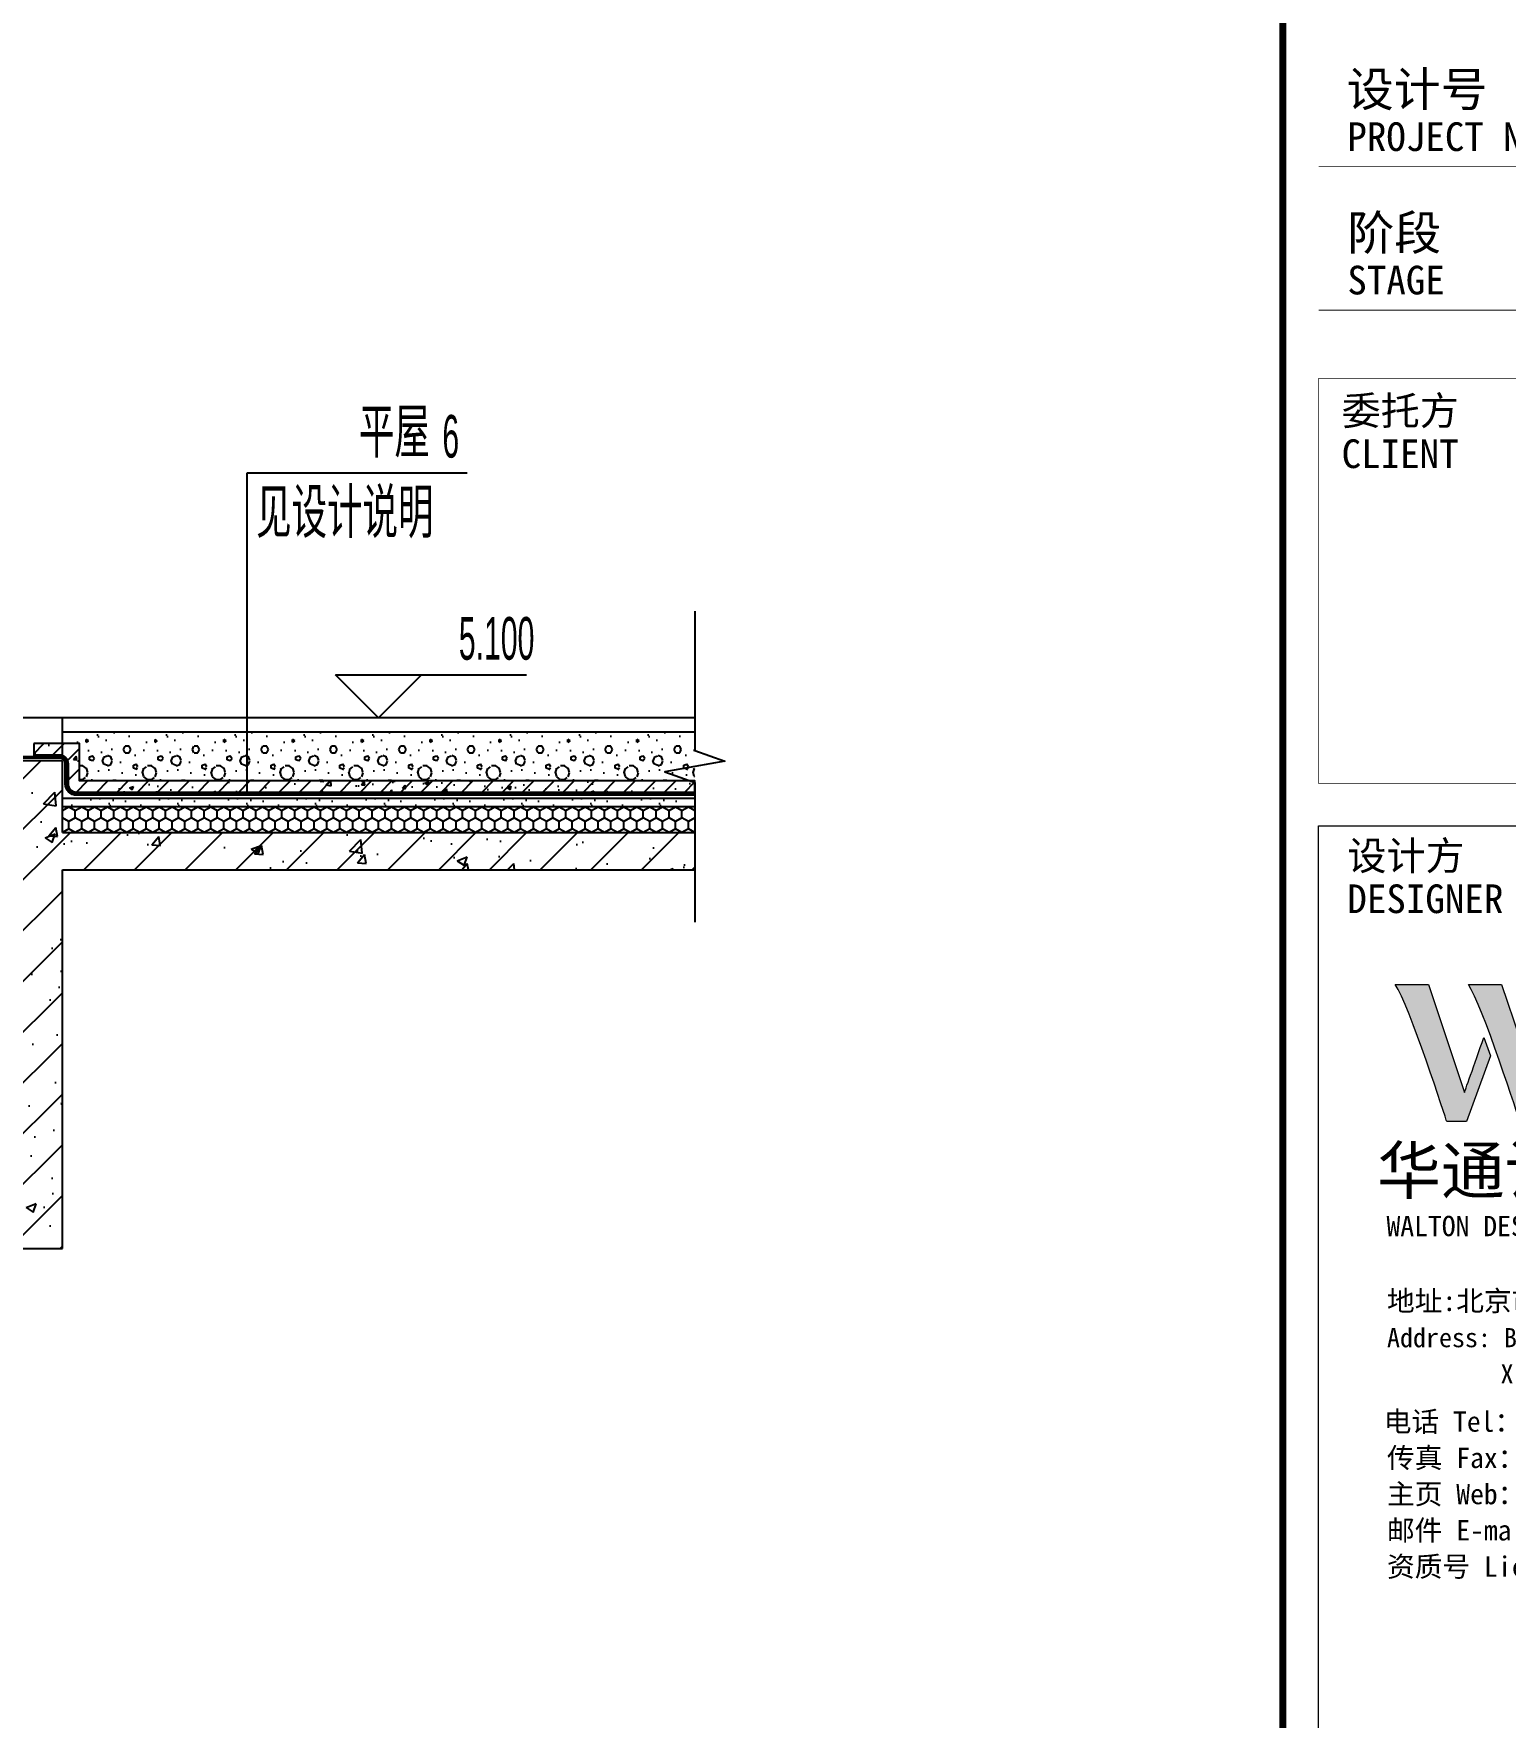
# Model space of a CAD drawing. Extents: x -26219 to 315419, y -160410 to -120810.
# Drawn here: x 223212 to 228344, y -138425 to -132555 of the extents above; entities that cross this region are included whole.
import ezdxf
from ezdxf.enums import TextEntityAlignment as Align
from ezdxf.xclip import XClip

# ---------------------------------------------------------------- set-up
doc = ezdxf.new("R2010")
doc.units = 0
doc.header["$LTSCALE"] = 1000
doc.header["$MEASUREMENT"] = 0
doc.header["$XCLIPFRAME"] = 0
doc.linetypes.add('14#楼幕墙$0$DASH', pattern=[0.35, 0.25, -0.1])
for name, color, linetype in [('01-标注_标高', 200, 'Continuous'), ('01-标注_符号', 200, 'Continuous'), ('02-TEXT_标注', 130, 'Continuous'), ('05-填充_天正', 26, 'Continuous'), ('104-13#14# B1核心筒$0$05-填充_天正', 26, 'Continuous'), ('104-13#14# B1核心筒$0$A-E_楼梯', 171, 'Continuous'), ('104-13#14# B1核心筒$0$A_STR-砼墙', 51, 'Continuous'), ('A-SUR_保温', 222, 'Continuous'), ('A_STR-砼墙', 51, 'Continuous'), ('A_STR-砼柱', 51, 'Continuous'), ('S_FLOOR', 2, 'Continuous'), ('S_SURFACE', 6, 'Continuous')]:
    doc.layers.add(name, color=color, linetype=linetype)
doc.layers.add('B1幕墙$0$04-不打印_辅助线', color=165, linetype='Continuous', plot=False)
doc.styles.add('_TCH_DIM', font='ros.shx', dxfattribs={"width": 0.75, "bigfont": 'jd.shx'})
doc.styles.add('图签信息$0$hwxh', font='STXIHEI_0.TTF')
doc.styles.add('图签信息$0$华文细黑', font='STXIHEI_0.TTF', dxfattribs={"height": 10})
pattern_1 = [(45, (0, 0), (-88.38835, 88.38835), []), (50, (0, 0), (358.6301, -31.37607), [37.5, -412.5]), (355, (0, 0), (-69.37567, 376.09607), [30, -330]), (100.4514, (29.9, -2.6), (289.2547, 344.71977), [31.8701, -350.57106]), (46.1842, (0, 100), (533.6205, -82.7595), [56.25, -618.75]), (96.6356, (44.47, 93.1), (467.3314, 487.0589), [47.8051, -525.8565]), (351.1842, (0, 100), (467.331, 487.0593), [45, -495]), (21, (50, 75), (298.45353, -201.30945), [37.5, -412.5]), (326, (50, 75), (121.65767, 362.575), [30, -330]), (71.4514, (74.87, 58.22), (420.1113, 161.26525), [31.8701, -350.57106]), (37.5, (0, 0), (6.07993, 166.44693), [0, -326, 0, -335, 0, -331.25]), (7.5, (0, 0), (131.53477, 197.20586), [0, -191, 0, -318.5, 0, -126.25]), (327.5, (-111.5, 0), (266.91122, -11.277436), [0, -125, 0, -390, 0, -517.5]), (317.5, (-161.5, 0), (291.59308, 50.0525), [0, -162.5, 0, -259, 0, -367.5])]

# ---------------------------------------------------------------- blocks, each defined once
blk = doc.blocks.new('B1幕墙')
at = {"layer": 'B1幕墙$0$04-不打印_辅助线'}
blk.add_lwpolyline([(-19723.4, 110825.4), (-17951.5, 111952.4), (-14731.3, 106889.8), (-10015.2, 109889.5), (-6726.5, 109889.5), (-6726.5, 107689.5), (-6591.5, 107689.5), (-6591.5, 96729.1), (-3286.4, 91533.1), (-3400.3, 91460.7), (-609.5, 87073), (-44109.9, 59403.8), (-49479.8, 60532), (-116340.3, 165647.4), (-95570, 173811.9), (-95423.7, 173439.7), (-115742.4, 165452.7), (-49232.7, 60888.9), (-44187.1, 59828.8), (-1077.3, 87249.5), (-3868.2, 91637.2), (-3501.1, 91870.6)], dxfattribs=at)
blk = doc.blocks.new('104-13#14# B1核心筒')
at = {"layer": '104-13#14# B1核心筒$0$05-填充_天正', "linetype": 'Continuous'}
h = blk.add_hatch(dxfattribs=at)
h.set_pattern_fill('钢筋混凝土', color=256, scale=150, style=0)
h.set_pattern_definition([(45, (0, 0), (-265.16504, 265.16504), []), (50, (0, 0), (1075.8903, -94.128), [112.5, -1237.5]), (355, (0, 0), (-208.127, 1128.288), [90, -990]), (100.4514, (89.7, -7.8), (867.764, 1034.159), [95.61, -1051.713]), (46.1842, (0, 300), (1600.862, -248.279), [168.75, -1856.25]), (96.6356, (133.4, 279.3), (1401.994, 1461.177), [143.415, -1577.57]), (351.1842, (0, 300), (1401.993, 1461.178), [135, -1485]), (21, (150, 225), (895.3606, -603.9283), [112.5, -1237.5]), (326, (150, 225), (364.973, 1087.725), [90, -990]), (71.4514, (224.6, 174.7), (1260.334, 483.796), [95.61, -1051.713]), (37.5, (0, 0), (18.2398, 499.3408), [0, -978, 0, -1005, 0, -993.75]), (7.5, (0, 0), (394.6043, 591.6176), [0, -573, 0, -955.5, 0, -378.75]), (327.5, (-334.5, 0), (800.7337, -33.8323), [0, -375, 0, -1170, 0, -1552.5]), (317.5, (-484.5, 0), (874.7793, 150.1575), [0, -487.5, 0, -777, 0, -1102.5])])
h.paths.add_polyline_path([(170650, -1200), (170650, -800), (132700, -800), (132700, -1200)])
at = {"layer": '104-13#14# B1核心筒$0$A_STR-砼墙', "linetype": 'Continuous'}
for p, q in [((170650, -800), (132700, -800)), ((170650, -1200), (132700, -1200))]:
    blk.add_line(p, q, dxfattribs=at)
at = {"layer": '104-13#14# B1核心筒$0$A-E_楼梯', "rotation": 57.54087654752239}
blk.add_blockref('B1幕墙', (289197.1, 8062.4), dxfattribs=at)
blk = doc.blocks.new('图框-A1+1-4')
at = {"const_width": 0.5}
blk.add_lwpolyline([(976, 584), (25, 584), (25, 10), (976, 10)], close=True, dxfattribs=at)
blk = doc.blocks.new('图签信息$0$logo2')
h = blk.add_hatch(color=7)
h.paths.add_polyline_path([(19.021, -7.36), (15.845, -7.36), (15.845, -3.972), (18.974, -3.972), (18.974, -4.243), (16.461, -4.243), (16.461, -5.448), (18.811, -5.448), (18.811, -5.686), (16.474, -5.686), (16.474, -7.116), (19.021, -7.116)])
edge = h.paths.add_edge_path()
edge.add_spline(control_points=[(15.259, -4.206), (15.259, -4.206), (15.127, -4.646), (15.127, -4.646), (15.127, -4.646), (14.62, -4.101), (13.734, -4.101), (13.035, -4.101), (12.071, -4.537), (12.076, -5.621), (12.08, -6.488), (12.766, -7.164), (13.734, -7.168), (14.656, -7.172), (15.227, -6.68), (15.227, -6.68), (15.227, -6.68), (15.164, -7.108), (15.164, -7.108), (13.632, -7.703), (11.417, -7.291), (11.411, -5.643), (11.404, -3.721), (14.157, -3.665), (15.259, -4.206)], knot_values=[0, 0, 0, 0, 1, 1, 1, 2, 2, 2, 3, 3, 3, 4, 4, 4, 5, 5, 5, 6, 6, 6, 7, 7, 7, 8, 8, 8, 8], degree=3, periodic=0)
edge = h.paths.add_edge_path(flags=16)
edge.add_spline(control_points=[(10.229, -5.566), (10.229, -5.16), (10.12, -4.83), (9.897, -4.576), (9.63, -4.273), (9.228, -4.122), (8.69, -4.122), (8.69, -4.122), (7.638, -4.122), (7.638, -4.122), (7.638, -4.122), (7.638, -7.098), (7.638, -7.098), (7.638, -7.098), (8.663, -7.098), (8.663, -7.098), (9.133, -7.098), (9.519, -6.934), (9.823, -6.604), (10.095, -6.309), (10.229, -5.964), (10.229, -5.566)], knot_values=[0, 0, 0, 0, 1, 1, 1, 2, 2, 2, 3, 3, 3, 4, 4, 4, 5, 5, 5, 6, 6, 6, 7, 7, 7, 7], degree=3, periodic=0)
edge = h.paths.add_edge_path()
edge.add_spline(control_points=[(10.919, -5.505), (10.919, -5.962), (10.725, -6.366), (10.336, -6.719), (9.92, -7.098), (9.414, -7.288), (8.817, -7.288), (8.817, -7.288), (7.028, -7.288), (7.028, -7.288), (7.028, -7.288), (7.028, -3.925), (7.028, -3.925), (7.028, -3.925), (9.095, -3.925), (9.095, -3.925), (9.593, -3.925), (10.015, -4.063), (10.363, -4.34), (10.733, -4.637), (10.919, -5.026), (10.919, -5.505)], knot_values=[0, 0, 0, 0, 1, 1, 1, 2, 2, 2, 3, 3, 3, 4, 4, 4, 5, 5, 5, 6, 6, 6, 7, 7, 7, 7], degree=3, periodic=0)
at = {"lineweight": 0}
blk.add_lwpolyline([(19.021, -7.36), (15.845, -7.36), (15.845, -3.972), (18.974, -3.972), (18.974, -4.243), (16.461, -4.243), (16.461, -5.448), (18.811, -5.448), (18.811, -5.686), (16.474, -5.686), (16.474, -7.116), (19.021, -7.116), (19.021, -7.36)], dxfattribs=at)
for points, knots in [([(15.259, -4.206), (15.259, -4.206), (15.127, -4.646), (15.127, -4.646), (15.127, -4.646), (14.62, -4.101), (13.734, -4.101), (13.035, -4.101), (12.071, -4.537), (12.076, -5.621), (12.08, -6.488), (12.766, -7.164), (13.734, -7.168), (14.656, -7.172), (15.227, -6.68), (15.227, -6.68), (15.227, -6.68), (15.164, -7.108), (15.164, -7.108), (13.632, -7.703), (11.417, -7.291), (11.411, -5.643), (11.404, -3.721), (14.157, -3.665), (15.259, -4.206)], [0, 0, 0, 0, 1, 1, 1, 2, 2, 2, 3, 3, 3, 4, 4, 4, 5, 5, 5, 6, 6, 6, 7, 7, 7, 8, 8, 8, 8]), ([(10.919, -5.505), (10.919, -5.962), (10.725, -6.366), (10.336, -6.719), (9.92, -7.098), (9.414, -7.288), (8.817, -7.288), (8.817, -7.288), (7.028, -7.288), (7.028, -7.288), (7.028, -7.288), (7.028, -3.925), (7.028, -3.925), (7.028, -3.925), (9.095, -3.925), (9.095, -3.925), (9.593, -3.925), (10.015, -4.063), (10.363, -4.34), (10.733, -4.637), (10.919, -5.026), (10.919, -5.505)], [0, 0, 0, 0, 1, 1, 1, 2, 2, 2, 3, 3, 3, 4, 4, 4, 5, 5, 5, 6, 6, 6, 7, 7, 7, 7]), ([(10.229, -5.566), (10.229, -5.16), (10.12, -4.83), (9.897, -4.576), (9.63, -4.273), (9.228, -4.122), (8.69, -4.122), (8.69, -4.122), (7.638, -4.122), (7.638, -4.122), (7.638, -4.122), (7.638, -7.098), (7.638, -7.098), (7.638, -7.098), (8.663, -7.098), (8.663, -7.098), (9.133, -7.098), (9.519, -6.934), (9.823, -6.604), (10.095, -6.309), (10.229, -5.964), (10.229, -5.566)], [0, 0, 0, 0, 1, 1, 1, 2, 2, 2, 3, 3, 3, 4, 4, 4, 5, 5, 5, 6, 6, 6, 7, 7, 7, 7])]:
    blk.add_open_spline(points, degree=3, knots=knots, dxfattribs=at)
blk = doc.blocks.new('图签信息$0$logo1')
h = blk.add_hatch(color=8)
edge = h.paths.add_edge_path()
edge.add_spline(control_points=[(3.863, -5.205), (3.635, -5.88), (3.386, -6.562), (3.386, -6.562), (3.386, -6.562), (2.503, -3.908), (2.503, -3.908), (2.503, -3.908), (1.802, -3.905), (1.687, -3.908), (2.021, -4.386), (2.952, -7.271), (2.952, -7.271), (2.952, -7.271), (3.437, -7.271), (3.437, -7.271), (3.437, -7.271), (4.032, -5.659), (4.032, -5.659), (4.032, -5.659), (3.863, -5.205), (3.863, -5.205)], knot_values=[0, 0, 0, 0, 1, 1, 1, 2, 2, 2, 3, 3, 3, 4, 4, 4, 5, 5, 5, 6, 6, 6, 7, 7, 7, 7], degree=3, periodic=0)
h = blk.add_hatch(color=7)
edge = h.paths.add_edge_path()
edge.add_spline(control_points=[(6.038, -3.908), (6.09, -4.101), (5.198, -6.562), (5.198, -6.562), (5.198, -6.562), (4.302, -3.908), (4.302, -3.908), (4.302, -3.908), (3.6, -3.905), (3.486, -3.908), (3.821, -4.386), (4.751, -7.271), (4.751, -7.271), (4.751, -7.271), (5.236, -7.271), (5.236, -7.271), (5.236, -7.271), (6.333, -4.3), (6.333, -4.3), (6.333, -4.3), (6.482, -3.908), (6.482, -3.908), (6.482, -3.908), (6.214, -3.914), (6.038, -3.908)], knot_values=[0, 0, 0, 0, 1, 1, 1, 2, 2, 2, 3, 3, 3, 4, 4, 4, 5, 5, 5, 6, 6, 6, 7, 7, 7, 8, 8, 8, 8], degree=3, periodic=0)
at = {"color": 8, "lineweight": 0}
blk.add_open_spline([(3.863, -5.205), (3.635, -5.88), (3.386, -6.562), (3.386, -6.562), (3.386, -6.562), (2.503, -3.908), (2.503, -3.908), (2.503, -3.908), (1.802, -3.905), (1.687, -3.908), (2.021, -4.386), (2.952, -7.271), (2.952, -7.271), (2.952, -7.271), (3.437, -7.271), (3.437, -7.271), (3.437, -7.271), (4.032, -5.659), (4.032, -5.659), (4.032, -5.659), (3.863, -5.205), (3.863, -5.205)], degree=3, knots=[0, 0, 0, 0, 1, 1, 1, 2, 2, 2, 3, 3, 3, 4, 4, 4, 5, 5, 5, 6, 6, 6, 7, 7, 7, 7], dxfattribs=at)
at = {"lineweight": 0}
blk.add_open_spline([(6.038, -3.908), (6.09, -4.101), (5.198, -6.562), (5.198, -6.562), (5.198, -6.562), (4.302, -3.908), (4.302, -3.908), (4.302, -3.908), (3.6, -3.905), (3.486, -3.908), (3.821, -4.386), (4.751, -7.271), (4.751, -7.271), (4.751, -7.271), (5.236, -7.271), (5.236, -7.271), (5.236, -7.271), (6.333, -4.3), (6.333, -4.3), (6.333, -4.3), (6.482, -3.908), (6.482, -3.908), (6.482, -3.908), (6.214, -3.914), (6.038, -3.908)], degree=3, knots=[0, 0, 0, 0, 1, 1, 1, 2, 2, 2, 3, 3, 3, 4, 4, 4, 5, 5, 5, 6, 6, 6, 7, 7, 7, 8, 8, 8, 8], dxfattribs=at)
blk.add_blockref('图签信息$0$logo2', (0, 0))
blk = doc.blocks.new('图签信息$0$时间-logo')
at = {"layer": 'Defpoints', "lineweight": 0}
blk.add_lwpolyline([(0, -23.457), (-21.166, -23.457), (-21.166, 0), (0, 0), (0, -23.457)], dxfattribs=at)
blk.add_blockref('图签信息$0$logo1', (-20.967, 0))
at = {"style": '图签信息$0$hwxh'}
for s, height, p in [('华通设计顾问工程有限公司 ', 1.15, (-19.726, -9.054)), ('WALTON DESIGN & CONSULTING ENGINEERING CO., LTD.', 0.5, (-19.497, -10.096)), ('地址:北京市西城区西直门南小街135号西派国际3号楼 100035', 0.5, (-19.485, -11.936)), ('Address: Building No.3 C-Park, No.135 Xizhimen South Street, ', 0.47, (-19.485, -12.827)), ('Xicheng District, Beijing 100035, China ', 0.47, (-16.691, -13.718)), ('电话 Tel：                        （8610）83957395 ', 0.5, (-19.564, -14.906)), ('传真 Fax：                      （8610）83957590 ', 0.5, (-19.485, -15.798)), ('主页 Web：                      www.WDCE.com ', 0.5, (-19.485, -16.689)), ('邮件 E-mail：                    office@WDCE.com ', 0.5, (-19.485, -17.58)), ('资质号 Licence No.：    建筑甲级 A111010265 ', 0.5, (-19.485, -18.472)), ('   规划甲级 101195', 0.5, (-12.602, -19.363))]:
    blk.add_text(s, height=height, dxfattribs=at).set_placement(p)
blk = doc.blocks.new('图签信息')
at = {"const_width": 0.5}
blk.add_lwpolyline([(-65, 0), (0, 0), (0, 500.5), (-65, 500.5)], close=True, dxfattribs=at)
at = {"const_width": 0.05}
for points in [[(-62.5, 450.87), (-2.5, 450.87)], [(-62.5, 440.87), (-2.5, 440.87)], [(-2.5, 407.85), (-2.5, 436.12), (-62.5, 436.12), (-62.5, 407.85)], [(-62.5, 407.85), (-2.5, 407.85)], [(-62.5, 404.92), (-62.5, 227.83)], [(-62.5, 404.92), (-2.5, 404.92)]]:
    blk.add_lwpolyline(points, dxfattribs=at)
at = {"ltscale": 0.001, "xscale": 2.834689937531525, "yscale": 2.834689937531525, "zscale": 2.834689937531525}
blk.add_blockref('图签信息$0$时间-logo', (-2.5, 404.92), dxfattribs=at)
at = {"style": '图签信息$0$华文细黑'}
for s, height, p in [('设计号', 2.4, (-60.54, 457.48)), ('PROJECT NO.', 2, (-60.5, 453.97)), ('阶段', 2.4, (-60.5, 447.47)), ('STAGE', 2, (-60.5, 443.97)), ('委托方', 2, (-60.9, 434.86)), ('CLIENT', 2, (-60.9, 431.86)), ('设计方', 2, (-60.5, 403.83)), ('DESIGNER', 2, (-60.5, 400.83))]:
    blk.add_text(s, height=height, dxfattribs=at).set_placement(p, align=Align.TOP_LEFT)
blk = doc.blocks.new('图签-A1')
at = {"color": 2}
blk.add_blockref('图签信息', (0, 0), dxfattribs=at)
blk = doc.blocks.new('$LinePat$聚苯板')
at = {"color": 0}
for p, q in [((14.8, -8.6), (0, 0)), ((29.7, 0), (14.8, -8.6)), ((14.8, -25.7), (0, -34.3)), ((0, -34.3), (0, -51.4)), ((14.8, -8.6), (14.8, -25.7)), ((29.7, -34.3), (14.8, -25.7)), ((0, -51.4), (14.8, -60)), ((14.8, -60), (29.7, -51.4))]:
    blk.add_line(p, q, dxfattribs=at)

msp = doc.modelspace()

# ---------------------------------------------------------------- hatches: boundary and pattern name
at = {"layer": '05-填充_天正'}
h = msp.add_hatch(dxfattribs=at)
h.set_pattern_fill('钢筋混凝土', color=256, scale=20, style=0)
h.set_pattern_definition([(45, (69680.31, 13196.313), (-35.355339, 35.355339), []), (50, (69680.31, 13196.31), (143.452037, -12.55043), [15, -165]), (355, (69680.31, 13196.31), (-27.75027, 150.43843), [12, -132]), (100.4514, (69692.27, 13195.27), (115.70188, 137.88791), [12.74804, -140.22842]), (46.1842, (69680.31, 13236.31), (213.44821, -33.1038), [22.5, -247.5]), (96.6356, (69698.1, 13233.55), (186.93254, 194.82357), [19.12206, -210.3426]), (351.1842, (69680.31, 13236.31), (186.9324, 194.82372), [18, -198]), (21, (69700.31, 13226.31), (119.38141, -80.52378), [15, -165]), (326, (69700.31, 13226.31), (48.66307, 145.03001), [12, -132]), (71.4514, (69710.26, 13219.6), (168.04453, 64.5061), [12.74804, -140.22842]), (37.5, (69680.31, 13196.313), (2.431971, 66.578771), [0, -130.4, 0, -134, 0, -132.5]), (7.5, (69680.31, 13196.31), (52.613907, 78.882342), [0, -76.4, 0, -127.4, 0, -50.5]), (327.5, (69635.71, 13196.313), (106.764487, -4.510974), [0, -50, 0, -156, 0, -207]), (317.5, (69615.71, 13196.31), (116.637234, 20.020996), [0, -65, 0, -103.6, 0, -147])])
edge = h.paths.add_edge_path()
edge.add_line((223211.7, -135030.1), (223211.7, -135070.1))
edge.add_line((223211.7, -135070.1), (223301.7, -135070.1))
edge.add_arc((223301.7, -135100.1), 30, 0, 90, ccw=False)
edge.add_line((223331.7, -135100.1), (223331.7, -135170.1))
edge.add_arc((223361.7, -135170.1), 30, 180, 270)
edge.add_line((223361.7, -135200.1), (225517.4, -135200.1))
edge.add_line((225517.4, -135200.1), (225517.4, -135160.1))
edge.add_line((225517.4, -135160.1), (223371.7, -135160.1))
edge.add_line((223371.7, -135160.1), (223371.7, -135030.1))
edge.add_line((223371.7, -135030.1), (223211.7, -135030.1))
h = msp.add_hatch(dxfattribs=at)
h.set_pattern_fill('钢筋混凝土', color=256, scale=50, style=0)
h.set_pattern_definition(pattern_1)
h.paths.add_polyline_path([(223111.7, -135090.1), (223111.7, -136640.1), (218611.7, -136640.1), (218611.7, -135090.1), (218411.7, -135090.1), (218411.7, -136790.1), (223311.7, -136790.1), (223311.7, -135090.1)])
h = msp.add_hatch(dxfattribs=at)
h.set_pattern_fill('钢筋混凝土', color=256, scale=50, style=0)
h.set_pattern_definition(pattern_1)
h.paths.add_polyline_path([(223311.7, -135340.1), (223311.7, -135470.1), (225517.4, -135470.1), (225517.4, -135340.1)])
at = {"layer": 'A-SUR_保温'}
h = msp.add_hatch(dxfattribs=at)
h.set_pattern_fill('加气混凝土', color=26, scale=20)
h.set_pattern_definition([(0, (70.8, -73.2), (120, 240), [0, -240]), (0, (-69.6, -105.6), (120, 240), [0, -240]), (0, (8.4, -108), (120, 240), [0, -240]), (0, (93.6, -37.2), (120, 240), [0, -240]), (0, (-6, -120), (120, 240), [0, -240]), (0, (117.6, 114), (120, 240), [0, -240]), (0, (44.4, 94.8), (120, 240), [0, -240]), (0, (82.8, 64.8), (120, 240), [0, -240]), (0, (-112.8, 60), (120, 240), [0, -240]), (0, (4.8, 49.2), (120, 240), [0, -240]), (0, (-40.8, -12), (120, 240), [0, -240]), (0, (-38.4, -102), (120, 240), [0, -240]), (0, (51.6, -111.6), (120, 240), [0, -240]), (0, (117.6, -6), (120, 240), [0, -240]), (0, (-106.8, -43.2), (120, 240), [0, -240]), (0, (-86.4, -2.4), (120, 240), [0, -240]), (0, (7.2, -19.2), (120, 240), [0, -240]), (0, (-26.4, -54), (120, 240), [0, -240]), (0, (-45.6, 25.2), (120, 240), [0, -240]), (0, (-15.6, 115.2), (120, 240), [0, -240]), (0, (-97.2, -93.6), (120, 240), [0, -240]), (0, (34.8, 66), (120, 240), [0, -240]), (0, (-76.8, 69.6), (120, 240), [0, -240]), (0, (-96, 100.8), (120, 240), [0, -240]), (130.601294, (102.857, 38.857), (-599.9999934, 720.00000315), [10.53662, -4414.8444]), (18.434949, (85.714, 43.43), (599.999998, 239.999998), [10.8421, -1507.05116]), (90, (85.71, 33.14), (120, 240), [10.28571, -469.71426]), (161.565051, (96, 29.714), (-600.000003, 239.999982), [10.8421, -1507.05116]), (53.130102, (96, 29.714), (120, 240), [11.42857, -1188.5714]), (135, (105.14, -92.57), (-120.000015, 239.999984), [9.69746, -669.12504]), (45, (91.43, -92.57), (120, 240), [9.69746, -669.12504]), (135, (98.286, -99.43), (-120.000015, 239.999984), [9.69746, -669.12504]), (45, (98.286, -99.43), (120, 240), [9.69746, -669.12504]), (116.56505, (-10.29, 68.57), (-2e-05, 479.99999), [12.77753, -255.5506]), (180, (-16, 80), (-120, 240), [13.71429, -226.2857]), (63.43495, (-35.43, 68.57), (1e-06, 480), [12.77753, -255.5506]), (116.56505, (-29.71, 57.14), (-2e-05, 479.99999), [12.77753, -255.5506]), (0, (-29.71, 57.14), (120, 240), [13.71429, -226.2857]), (63.43495, (-16, 57.14), (1e-06, 480), [12.77753, -255.5506]), (107.102728, (80, -12.571), (-359.99998624, 1200.00000194), [15.54454, -6513.161]), (143.972626, (75.429, 2.286), (-2279.9999711, 1679.9999981), [15.54454, -3248.808]), (180, (62.86, 11.43), (-120, 240), [14.85714, -225.14284]), (36.027373, (35.429, 2.286), (2279.9999832, 1679.9999819), [15.54454, -3248.808]), (71.565051, (30.857, -11.43), (360.000002, 1199.999998), [14.45613, -1503.43712]), (107.102728, (35.429, -26.286), (-359.99998624, 1200.00000194), [15.54454, -6513.161]), (143.972626, (48, -35.429), (-2279.9999711, 1679.9999981), [15.54454, -3248.808]), (0, (48, -35.43), (120, 240), [14.85714, -225.14284]), (36.027373, (62.857, -35.429), (2279.9999832, 1679.9999819), [15.54454, -3248.808]), (71.565051, (75.43, -26.286), (360.000002, 1199.999998), [14.45613, -1503.43712]), (150.255118, (82.286, 99.43), (-360.000001, 239.999997), [9.214, -1925.72784]), (90, (74.29, 94.86), (120, 240), [9.14286, -470.8571]), (29.744881, (74.286, 94.857), (360.0000002, 239.999999), [9.214, -1925.72784]), (116.56505, (26.29, -70.86), (-2e-05, 479.99999), [12.77753, -255.5506]), (168.690067, (20.571, -59.429), (-1080.0000008, 239.999994), [11.6549, -2435.8742]), (41.185925, (0, -65.143), (2999.9999818, 2639.9999769), [12.14874, -5090.3208]), (90, (0, -76.57), (120, 240), [11.42857, -468.5714]), (138.814074, (9.143, -84.571), (-2999.9999467, 2640.0000168), [12.14874, -5090.3208]), (16.699244, (9.143, -84.571), (3959.9999702, 1199.99998743), [11.93178, -4999.415]), (60.945396, (20.571, -81.143), (119.9999997, 239.9999979), [11.76643, -4930.1358]), (109.983106, (-74.286, 29.714), (-600.00000226, 1679.99999555), [13.3768, -5604.879]), (155.556045, (-78.857, 42.286), (-1560.00000595, 719.99998504), [13.8092, -5786.0526]), (24.4439547, (-104, 42.286), (1560.00000078, 719.99999654), [13.8092, -5786.0526]), (70.0168934, (-108.571, 29.714), (600.0000018, 1679.99999583), [13.3768, -5604.879]), (109.983106, (-104, 17.143), (-600.00000226, 1679.99999555), [13.3768, -5604.879]), (160.016893, (-91.429, 12.571), (-600.0000004, 239.999989), [13.3768, -2795.751]), (19.9831065, (-91.429, 12.571), (599.9999967, 239.9999996), [13.3768, -2795.751]), (70.0168934, (-78.857, 17.143), (600.0000018, 1679.99999583), [13.3768, -5604.879]), (122.005383, (14.857, 8), (-120.000016, 239.9999877), [10.7817, -2253.3736]), (18.434949, (-1.143, 13.714), (599.999998, 239.999998), [10.8421, -1507.05116]), (90, (-1.14, 3.43), (120, 240), [10.28571, -469.71426]), (161.565051, (9.143, 0), (-600.000003, 239.999982), [10.8421, -1507.05116]), (54.462322, (9.143, 0), (839.9999988, 1199.9999982), [9.83123, -4119.2846]), (116.56505, (-54.86, -50.29), (-2e-05, 479.99999), [12.77753, -255.5506]), (180, (-60.57, -38.86), (-120, 240), [12.57143, -227.42856]), (59.036243, (-80, -50.286), (120.0000004, 239.9999988), [13.3279, -2785.5288]), (120.963756, (-73.143, -61.714), (-120.0000164, 239.999989), [13.3279, -2785.5288]), (0, (-73.14, -61.71), (120, 240), [12.57143, -227.42856]), (63.43495, (-60.57, -61.71), (1e-06, 480), [12.77753, -255.5506])])
h.paths.add_polyline_path([(225517.4, -135160.1), (225517.4, -134990.1), (223311.7, -134990.1), (223311.7, -135030.1), (223371.7, -135030.1), (223371.7, -135160.1)])
h = msp.add_hatch(dxfattribs=at)
h.set_pattern_fill('加气混凝土', color=26, scale=20)
h.set_pattern_definition([(0, (8870.8, -4873.2), (120, 240), [0, -240]), (0, (8730.4, -4905.6), (120, 240), [0, -240]), (0, (8808.4, -4908), (120, 240), [0, -240]), (0, (8893.6, -4837.2), (120, 240), [0, -240]), (0, (8794, -4920), (120, 240), [0, -240]), (0, (8917.6, -4686), (120, 240), [0, -240]), (0, (8844.4, -4705.2), (120, 240), [0, -240]), (0, (8882.8, -4735.2), (120, 240), [0, -240]), (0, (8687.2, -4740), (120, 240), [0, -240]), (0, (8804.8, -4750.8), (120, 240), [0, -240]), (0, (8759.2, -4812), (120, 240), [0, -240]), (0, (8761.6, -4902), (120, 240), [0, -240]), (0, (8851.6, -4911.6), (120, 240), [0, -240]), (0, (8917.6, -4806), (120, 240), [0, -240]), (0, (8693.2, -4843.2), (120, 240), [0, -240]), (0, (8713.6, -4802.4), (120, 240), [0, -240]), (0, (8807.2, -4819.2), (120, 240), [0, -240]), (0, (8773.6, -4854), (120, 240), [0, -240]), (0, (8754.4, -4774.8), (120, 240), [0, -240]), (0, (8784.4, -4684.8), (120, 240), [0, -240]), (0, (8702.8, -4893.6), (120, 240), [0, -240]), (0, (8834.8, -4734), (120, 240), [0, -240]), (0, (8723.2, -4730.4), (120, 240), [0, -240]), (0, (8704, -4699.2), (120, 240), [0, -240]), (130.601294, (8902.857, -4761.143), (-599.9999934, 720.00000315), [10.53662, -4414.8444]), (18.434949, (8885.714, -4756.57), (599.999998, 239.999998), [10.8421, -1507.05116]), (90, (8885.71, -4766.86), (120, 240), [10.28571, -469.71426]), (161.565051, (8896, -4770.286), (-600.000003, 239.999982), [10.8421, -1507.05116]), (53.130102, (8896, -4770.286), (120, 240), [11.42857, -1188.5714]), (135, (8905.14, -4892.57), (-120.000015, 239.999984), [9.69746, -669.12504]), (45, (8891.43, -4892.57), (120, 240), [9.69746, -669.12504]), (135, (8898.286, -4899.43), (-120.000015, 239.999984), [9.69746, -669.12504]), (45, (8898.286, -4899.43), (120, 240), [9.69746, -669.12504]), (116.56505, (8789.71, -4731.43), (-2e-05, 479.99999), [12.77753, -255.5506]), (180, (8784, -4720), (-120, 240), [13.71429, -226.2857]), (63.43495, (8764.57, -4731.43), (1e-06, 480), [12.77753, -255.5506]), (116.56505, (8770.29, -4742.86), (-2e-05, 479.99999), [12.77753, -255.5506]), (0, (8770.29, -4742.86), (120, 240), [13.71429, -226.2857]), (63.43495, (8784, -4742.86), (1e-06, 480), [12.77753, -255.5506]), (107.102728, (8880, -4812.571), (-359.99998624, 1200.00000194), [15.54454, -6513.161]), (143.972626, (8875.429, -4797.714), (-2279.9999711, 1679.9999981), [15.54454, -3248.808]), (180, (8862.86, -4788.57), (-120, 240), [14.85714, -225.14284]), (36.027373, (8835.429, -4797.714), (2279.9999832, 1679.9999819), [15.54454, -3248.808]), (71.565051, (8830.857, -4811.43), (360.000002, 1199.999998), [14.45613, -1503.43712]), (107.102728, (8835.429, -4826.286), (-359.99998624, 1200.00000194), [15.54454, -6513.161]), (143.972626, (8848, -4835.429), (-2279.9999711, 1679.9999981), [15.54454, -3248.808]), (0, (8848, -4835.43), (120, 240), [14.85714, -225.14284]), (36.027373, (8862.857, -4835.429), (2279.9999832, 1679.9999819), [15.54454, -3248.808]), (71.565051, (8875.43, -4826.286), (360.000002, 1199.999998), [14.45613, -1503.43712]), (150.255118, (8882.286, -4700.57), (-360.000001, 239.999997), [9.214, -1925.72784]), (90, (8874.29, -4705.14), (120, 240), [9.14286, -470.8571]), (29.744881, (8874.286, -4705.143), (360.0000002, 239.999999), [9.214, -1925.72784]), (116.56505, (8826.29, -4870.86), (-2e-05, 479.99999), [12.77753, -255.5506]), (168.690067, (8820.571, -4859.429), (-1080.0000008, 239.999994), [11.6549, -2435.8742]), (41.185925, (8800, -4865.143), (2999.9999818, 2639.9999769), [12.14874, -5090.3208]), (90, (8800, -4876.57), (120, 240), [11.42857, -468.5714]), (138.814074, (8809.143, -4884.571), (-2999.9999467, 2640.0000168), [12.14874, -5090.3208]), (16.699244, (8809.143, -4884.571), (3959.9999702, 1199.99998743), [11.93178, -4999.415]), (60.945396, (8820.571, -4881.143), (119.9999997, 239.9999979), [11.76643, -4930.1358]), (109.983106, (8725.714, -4770.286), (-600.00000226, 1679.99999555), [13.3768, -5604.879]), (155.556045, (8721.143, -4757.714), (-1560.00000595, 719.99998504), [13.8092, -5786.0526]), (24.4439547, (8696, -4757.714), (1560.00000078, 719.99999654), [13.8092, -5786.0526]), (70.0168934, (8691.429, -4770.286), (600.0000018, 1679.99999583), [13.3768, -5604.879]), (109.983106, (8696, -4782.857), (-600.00000226, 1679.99999555), [13.3768, -5604.879]), (160.016893, (8708.571, -4787.429), (-600.0000004, 239.999989), [13.3768, -2795.751]), (19.9831065, (8708.571, -4787.429), (599.9999967, 239.9999996), [13.3768, -2795.751]), (70.0168934, (8721.143, -4782.857), (600.0000018, 1679.99999583), [13.3768, -5604.879]), (122.005383, (8814.857, -4792), (-120.000016, 239.9999877), [10.7817, -2253.3736]), (18.434949, (8798.857, -4786.286), (599.999998, 239.999998), [10.8421, -1507.05116]), (90, (8798.86, -4796.57), (120, 240), [10.28571, -469.71426]), (161.565051, (8809.143, -4800), (-600.000003, 239.999982), [10.8421, -1507.05116]), (54.462322, (8809.143, -4800), (839.9999988, 1199.9999982), [9.83123, -4119.2846]), (116.56505, (8745.14, -4850.29), (-2e-05, 479.99999), [12.77753, -255.5506]), (180, (8739.43, -4838.86), (-120, 240), [12.57143, -227.42856]), (59.036243, (8720, -4850.286), (120.0000004, 239.9999988), [13.3279, -2785.5288]), (120.963756, (8726.857, -4861.714), (-120.0000164, 239.999989), [13.3279, -2785.5288]), (0, (8726.86, -4861.71), (120, 240), [12.57143, -227.42856]), (63.43495, (8739.43, -4861.71), (1e-06, 480), [12.77753, -255.5506])])
h.paths.add_polyline_path([(223311.7, -135220.1), (225500.8, -135220.1), (225500.8, -135250.1), (223311.7, -135250.1)])

# ---------------------------------------------------------------- linework, layer by layer
at = {"layer": '01-标注_标高'}
for p, q in [((224414.6, -134940.1), (224264.6, -134790.1)), ((224264.6, -134790.1), (224929.8, -134790.1)), ((224414.6, -134940.1), (224564.6, -134790.1))]:
    msp.add_line(p, q, dxfattribs=at)
at = {"layer": '01-标注_符号'}
for p, q in [((223956, -135197.4), (223956, -134085.5)), ((223956, -134085.5), (224723.5, -134085.5))]:
    msp.add_line(p, q, dxfattribs=at)
msp.add_lwpolyline([(225517.4, -134567.8), (225517.4, -135053.7), (225622.4, -135091.9), (225412.4, -135129), (225517.4, -135166.2), (225517.4, -135652.1)], dxfattribs=at)
at = {"layer": 'A_STR-砼墙'}
for p, q in [((223311.7, -135340.1), (225517.4, -135340.1)), ((225517.4, -135340.1), (225517.4, -135470.1)), ((223311.7, -135470.1), (225517.4, -135470.1))]:
    msp.add_line(p, q, dxfattribs=at)
at = {"layer": 'A_STR-砼柱'}
for p, q in [((223311.7, -135090.1), (223111.7, -135090.1)), ((223311.7, -135340.1), (223311.7, -135090.1)), ((225517.4, -135250.1), (223311.7, -135250.1)), ((223311.7, -136790.1), (223311.7, -135470.1)), ((218411.7, -136790.1), (223311.7, -136790.1))]:
    msp.add_line(p, q, dxfattribs=at)
at = {"layer": 'S_FLOOR'}
msp.add_lwpolyline([(223111.7, -135080.1), (223311.7, -135080.1), (223311.7, -134940.1), (223111.7, -134940.1)], close=True, dxfattribs=at)
at = {"layer": 'S_SURFACE'}
for p, q in [((225517.4, -134940.1), (223311.7, -134940.1)), ((225517.4, -134990.1), (223311.7, -134990.1))]:
    msp.add_line(p, q, dxfattribs=at)
msp.add_lwpolyline([(223211.7, -135030.1), (223211.7, -135070.1), (223301.7, -135070.1, -0.414214), (223331.7, -135100.1), (223331.7, -135170.1, 0.414214), (223361.7, -135200.1), (225517.4, -135200.1), (225517.4, -135160.1), (223371.7, -135160.1), (223371.7, -135030.1)], format="xyb", close=True, dxfattribs=at)
at = {"layer": 'S_SURFACE', "linetype": '14#楼幕墙$0$DASH', "ltscale": 0.5, "const_width": 5}
for points in [[(220861.7, -136405.1), (223061.7, -136405.1, 0.414214), (223096.7, -136370.1), (223096.7, -135100.1, -0.414214), (223121.7, -135075.1), (223211.7, -135075.1)], [(225517.4, -135205.1), (223361.7, -135205.1, -0.414214), (223326.7, -135170.1), (223326.7, -135100.1, 0.414214), (223301.7, -135075.1), (223211.7, -135075.1)]]:
    msp.add_lwpolyline(points, format="xyb", dxfattribs=at)
at = {"layer": 'S_SURFACE'}
for points in [[(225517.4, -135200.1), (223361.7, -135200.1, -0.414214), (223331.7, -135170.1), (223331.7, -135100.1, 0.414214), (223301.7, -135070.1), (223211.7, -135070.1)], [(225517.4, -135210.1), (223361.7, -135210.1, -0.414214), (223321.7, -135170.1), (223321.7, -135100.1, 0.414214), (223301.7, -135080.1), (223211.7, -135080.1)]]:
    msp.add_lwpolyline(points, format="xyb", dxfattribs=at)
msp.add_lwpolyline([(223311.7, -135220.1), (225517.4, -135220.1)], dxfattribs=at)

# ---------------------------------------------------------------- block references
at = {"xscale": 50, "yscale": 50, "zscale": 50}
for name, p in [('图框-A1+1-4', (178767.6, -156062.5)), ('图签-A1', (230817.6, -155562.5))]:
    msp.add_blockref(name, p, dxfattribs=at)
ref = msp.add_blockref('104-13#14# B1核心筒', (83110.6, -136819.8))
XClip(ref).set_block_clipping_path([(166599.9946633652, -1823.14907876), (171999.9946633652, 8745.6171003908)])
at = {"layer": 'A-SUR_保温', "color": 26, "xscale": -1.516074633817365, "yscale": 1.5, "zscale": 1.5, "rotation": 179.9999999998669}
for p in [(223311.7, -135340.1), (223356.7, -135340.1), (223401.7, -135340.1), (223446.7, -135340.1), (223491.7, -135340.1), (223536.7, -135340.1), (223581.8, -135340.1), (223626.8, -135340.1), (223671.8, -135340.1), (223716.8, -135340.1), (223761.8, -135340.1), (223806.8, -135340.1), (223851.9, -135340.1), (223896.9, -135340.1), (223941.9, -135340.1), (223986.9, -135340.1), (224031.9, -135340.1), (224076.9, -135340.1), (224122, -135340.1), (224167, -135340.1), (224212, -135340.1), (224257, -135340.1), (224302, -135340.1), (224347, -135340.1), (224392, -135340.1), (224437.1, -135340.1), (224482.1, -135340.1), (224527.1, -135340.1), (224572.1, -135340.1), (224617.1, -135340.1), (224662.1, -135340.1), (224707.2, -135340.1), (224752.2, -135340.1), (224797.2, -135340.1), (224842.2, -135340.1), (224887.2, -135340.1), (224932.2, -135340.1), (224977.3, -135340.1), (225022.3, -135340.1), (225067.3, -135340.1), (225112.3, -135340.1), (225157.3, -135340.1), (225202.3, -135340.1), (225247.3, -135340.1), (225292.4, -135340.1), (225337.4, -135340.1), (225382.4, -135340.1), (225427.4, -135340.1), (225472.4, -135340.1)]:
    msp.add_blockref('$LinePat$聚苯板', p, dxfattribs=at)

# ---------------------------------------------------------------- texts
at = {"layer": '02-TEXT_标注', "style": '_TCH_DIM'}
for s, height, width, p in [('平屋', 173.64, 0.75, (224345.9, -134033)), ('6', 148.8, 0.529412, (224636.9, -134033)), ('见设计说明', 173.64, 0.75, (223987.3, -134313)), ('5.100', 148.75, 0.529412, (224694.3, -134737.6))]:
    msp.add_text(s, height=height, dxfattribs=dict(at, width=width)).set_placement(p)

doc.saveas('drawing.dxf')
